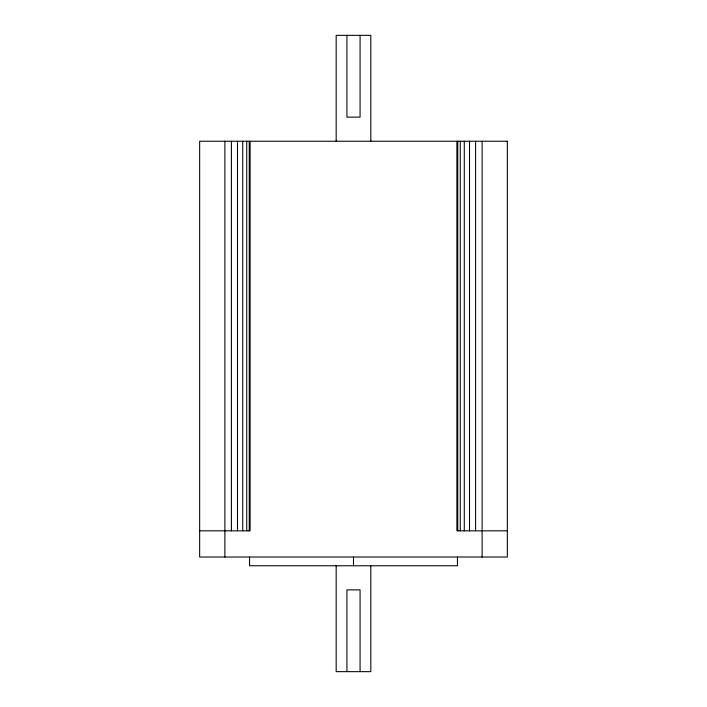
<?xml version="1.0" encoding="UTF-8"?>
<svg xmlns="http://www.w3.org/2000/svg" width="707" height="707" viewBox="0 0 707 707"><rect width="100%" height="100%" fill="white"/><g stroke="black" fill="none" stroke-linecap="round" stroke-linejoin="round"><path stroke-width="1.06" d="M199.657 530.833L250.11 530.833L250.11 141.241M507.343 530.833L456.89 530.833L456.89 141.241M482.121 141.241L482.121 557.028M475.59 141.241L475.59 530.833M469.51 141.241L469.51 530.833M464.278 141.241L464.278 530.833M460.275 141.241L460.275 530.833M457.756 141.241L457.756 530.833M457.447 557.028L457.447 565.759L249.553 565.759L249.553 557.028M370.822 141.241L370.822 35.35L336.178 35.35L336.178 141.241M370.822 565.759L370.822 671.65L336.178 671.65L336.178 565.759M360.075 35.35L360.075 117.123L346.925 117.123L346.925 35.35M360.075 671.65L360.075 589.877L346.925 589.877L346.925 671.65M353.5 557.028L353.5 565.759M249.244 141.241L249.244 530.833M246.725 141.241L246.725 530.833M242.722 141.241L242.722 530.833M237.49 141.241L237.49 530.833M231.41 141.241L231.41 530.833M224.879 141.241L224.879 557.028M507.343 141.241L199.657 141.241L199.657 557.028L507.343 557.028L507.343 141.241"/></g></svg>
